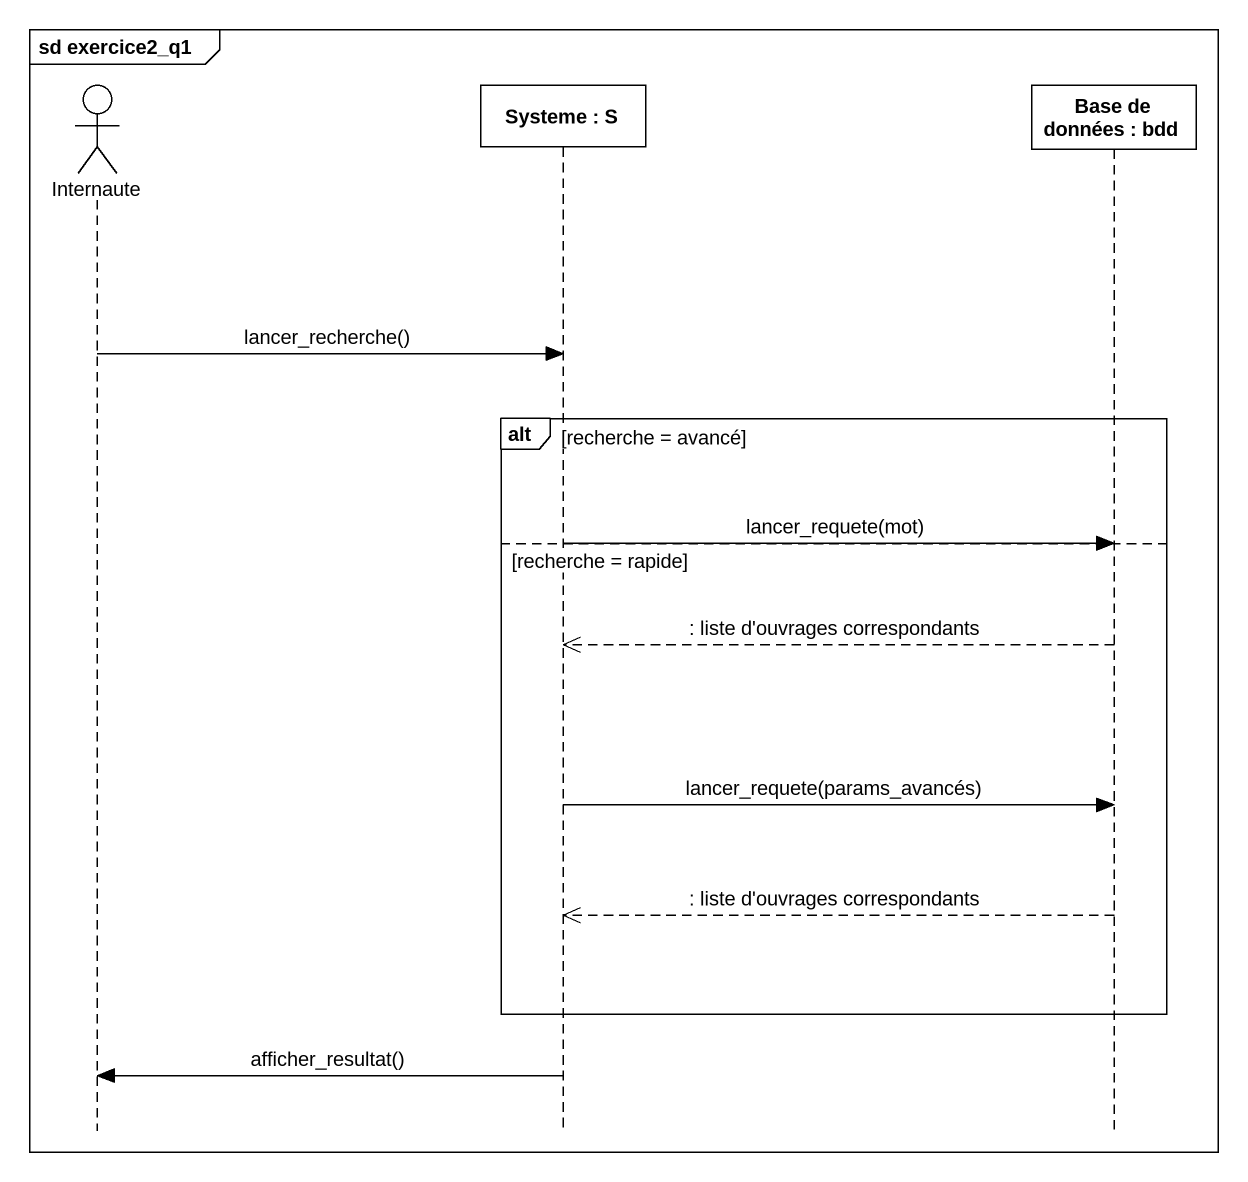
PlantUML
@startuml
mainframe sd exercice2_q1
hide footbox
actor Internaute
participant "Systeme : S" as Systeme_S
participant "Base de données : bdd" as Base_de_données_bdd

Internaute -> Systeme_S : lancer_recherche()
alt recherche = avancé
  Systeme_S -> Base_de_données_bdd : lancer_requete(mot)
else recherche = rapide
  Base_de_données_bdd -->> Systeme_S : : liste d'ouvrages correspondants
  Systeme_S -> Base_de_données_bdd : lancer_requete(params_avancés)
  Base_de_données_bdd -->> Systeme_S : : liste d'ouvrages correspondants
end
Systeme_S -> Internaute : afficher_resultat()
@enduml
